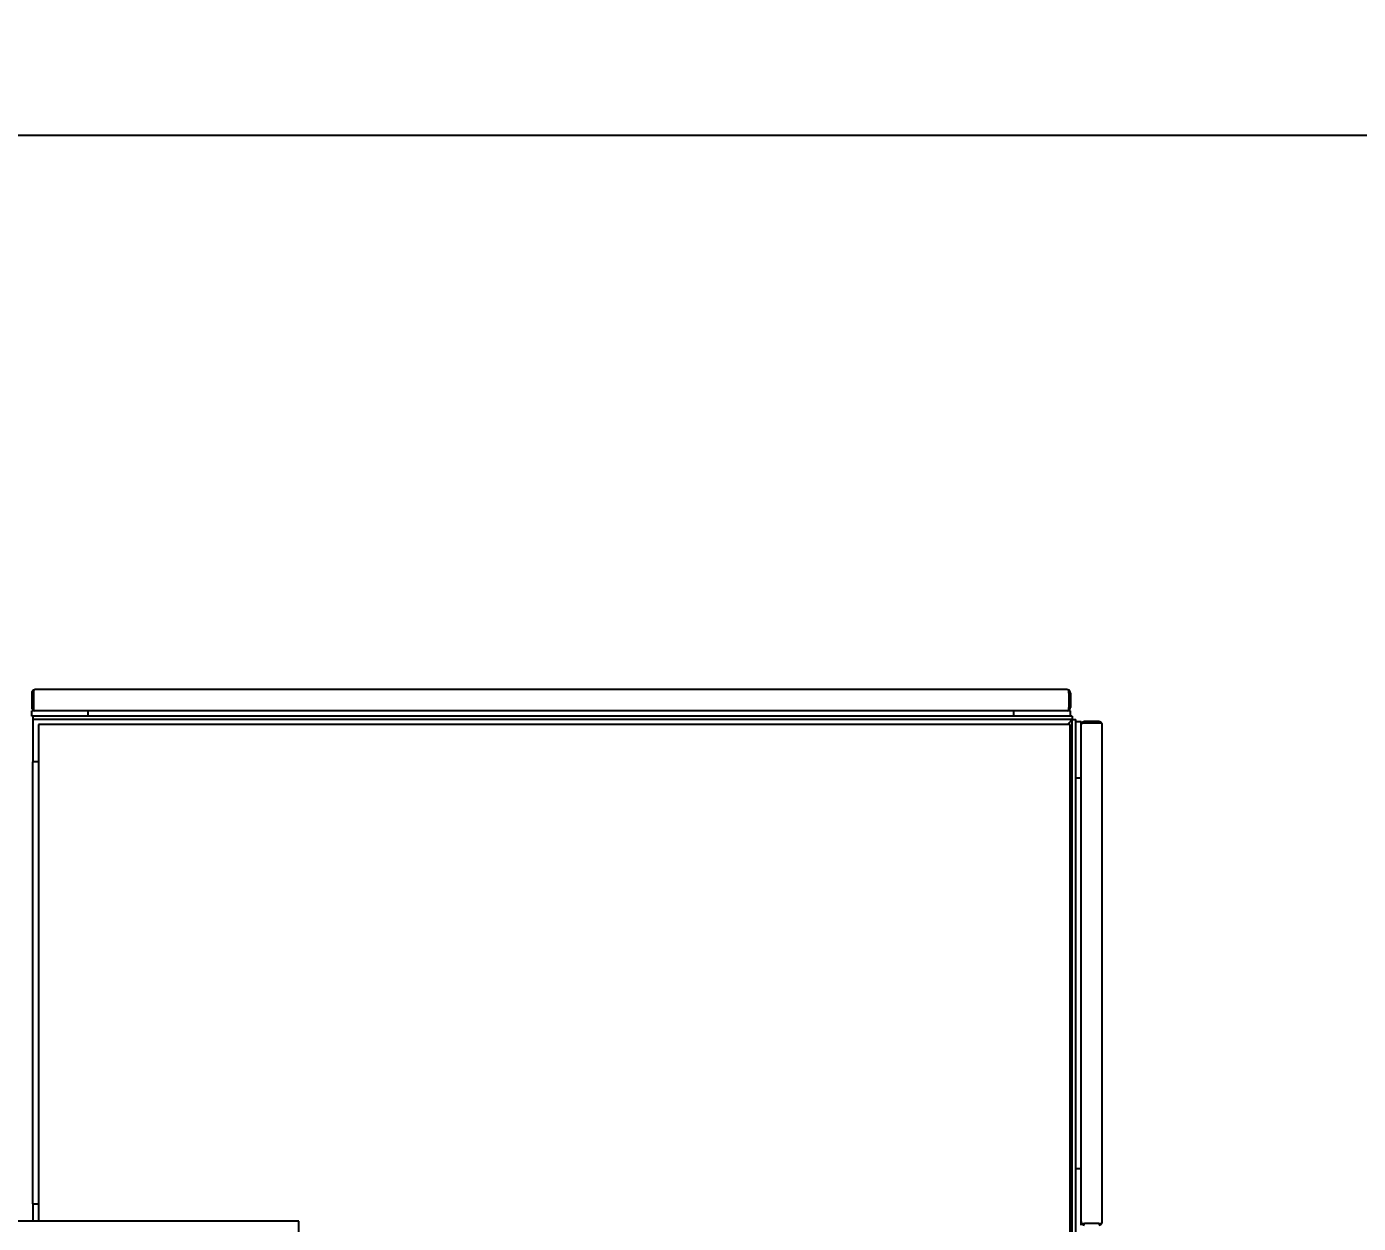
# Model space of a CAD drawing. Header units: millimetres. Extents: x 0 to 55611, y 0 to 32827.
# Drawn here: x 7772 to 10171, y 27112 to 29269 of the extents above; entities that cross this region are included whole.
import ezdxf

# ---------------------------------------------------------------- set-up
doc = ezdxf.new("R2010")
doc.units = ezdxf.units.MM
doc.header["$LTSCALE"] = 10
doc.header["$PDSIZE"] = -1
doc.linetypes.add('SLD-Continua', pattern=[0])
doc.layers.add('STRUC', color=5, linetype='SLD-Continua')
doc.styles.add('1', font='romans.shx', dxfattribs={"height": 125})
doc.dimstyles.new('50', dxfattribs={"dimscale": 0, "dimtxt": 125, "dimasz": 125, "dimexe": 125, "dimexo": 125, "dimgap": 50, "dimtad": 1, "dimdec": 0, "dimlfac": 49.861111, "dimzin": 1, "dimtxsty": '1', "dimcen": 2.5, "dimclrd": 1, "dimclre": 1, "dimadec": 0, "dimazin": 0, "dimtfac": 1, "dimtdec": 0, "dimtmove": 0, "dimatfit": 3, "dimfxl": 1, "dimtzin": 1, "dimarcsym": 0})

# ---------------------------------------------------------------- blocks, each defined once
blk = doc.blocks.new('*D102')
at = {"color": 1, "lineweight": -2, "transparency": 16777216}
for p, q in [((2852.1, 28134.6), (2852.1, 29698.3)), ((14281.6, 24592.9), (14281.6, 29698.3)), ((2977.1, 29573.3), (14156.6, 29573.3))]:
    blk.add_line(p, q, dxfattribs=at)
at = {"color": 1, "transparency": 16777216}
for points in [[(2977.1, 29594.1), (2977.1, 29552.5), (2852.1, 29573.3)], [(14156.6, 29594.1), (14156.6, 29552.5), (14281.6, 29573.3)]]:
    blk.add_solid(points, dxfattribs=at)
at = {"layer": 'Defpoints', "color": 0, "transparency": 16777216}
for p in [(14281.6, 29573.3), (2852.1, 28009.6), (14281.6, 24467.9)]:
    blk.add_point(p, dxfattribs=at)
at = {"color": 0, "transparency": 16777216, "insert": (8566.3, 29748.3), "char_height": 125, "attachment_point": 2, "style": '1'}
blk.add_mtext('11430', dxfattribs=at)
blk = doc.blocks.new('*D103')
at = {"color": 1, "lineweight": -2, "transparency": 16777216}
for p, q in [((2852.1, 28134.6), (2852.1, 29198.3)), ((11546.7, 26207.2), (11546.7, 29198.3)), ((2977.1, 29073.3), (11421.7, 29073.3))]:
    blk.add_line(p, q, dxfattribs=at)
at = {"color": 1, "transparency": 16777216}
for points in [[(2977.1, 29094.1), (2977.1, 29052.5), (2852.1, 29073.3)], [(11421.7, 29094.1), (11421.7, 29052.5), (11546.7, 29073.3)]]:
    blk.add_solid(points, dxfattribs=at)
at = {"layer": 'Defpoints', "color": 0, "transparency": 16777216}
for p in [(11546.7, 29073.3), (2852.1, 28009.6), (11546.7, 26082.2)]:
    blk.add_point(p, dxfattribs=at)
at = {"color": 0, "transparency": 16777216, "insert": (7199.4, 29248.3), "char_height": 125, "attachment_point": 2, "style": '1'}
blk.add_mtext('8695', dxfattribs=at)

msp = doc.modelspace()

# ---------------------------------------------------------------- linework, layer by layer
at = {"color": 7, "linetype": 'SLD-Continua', "lineweight": 25}
for p, q in [((8261.9, 27116.1), (7361.9, 27116.1)), ((8261.9, 26896.1), (8261.9, 27116.1))]:
    msp.add_line(p, q, dxfattribs=at)
at = {"layer": 'STRUC', "linetype": 'SLD-Continua', "lineweight": 25}
for p, q in [((7780.9, 28067.9), (7780.9, 28042)), ((7783.9, 28073.1), (7783.9, 28067.9)), ((7783.9, 28067.9), (7783.9, 28042)), ((9646, 28074), (7787, 28074)), ((9649.1, 28067.9), (9649.1, 28073.1)), ((9649.1, 28067.9), (9649.1, 28042)), ((9652.1, 28067.9), (9652.1, 28042)), ((7787, 28035.9), (7780.9, 28035.9)), ((7780.9, 28026.4), (7780.9, 28035.9)), ((7782.9, 28026.4), (7780.9, 28026.4)), ((7782.9, 28026.4), (7782.9, 28020)), ((9655.5, 28026.4), (7782.9, 28026.4)), ((7783.9, 28042), (7783.9, 28036.7)), ((9646, 28035.9), (7787, 28035.9)), ((7882.5, 28026.4), (7882.5, 28035.9)), ((9550.5, 28026.4), (9550.5, 28035.9)), ((9652.1, 28035.9), (9646, 28035.9)), ((9649.1, 28036.7), (9649.1, 28042)), ((9652.1, 28026.4), (9652.1, 28035.9)), ((9655.5, 28026.4), (9655.5, 28020)), ((9655.5, 28020), (7782.9, 28020)), ((7782.9, 28020), (7782.9, 28016.8)), ((7782.9, 28016.8), (7782.9, 27944.6)), ((7792.9, 28011.4), (7792.9, 27116.1)), ((9651.9, 28011.4), (7792.9, 28011.4)), ((9646.9, 28011.4), (9652.4, 28016.8)), ((9651.9, 27096.4), (9651.9, 28011.4)), ((9652.4, 28016.8), (9655.5, 28020)), ((9655.5, 28020), (9652.4, 28016.8)), ((9655.5, 27096.4), (9655.5, 28020)), ((9655.5, 28020), (9661.9, 28020)), ((9661.9, 27096.4), (9661.9, 28020)), ((9661.9, 28016.4), (9671.4, 28016.4)), ((9671.4, 28010.3), (9671.4, 28016.4)), ((9671.4, 27115.2), (9671.4, 28010.3)), ((9677.5, 28013.4), (9672.3, 28013.4)), ((9703.4, 28016.4), (9677.5, 28016.4)), ((9703.4, 28013.4), (9677.5, 28013.4)), ((9708.7, 28013.4), (9703.4, 28013.4)), ((9709.5, 27115.2), (9709.5, 28010.3)), ((7782.9, 27944.6), (7782.9, 27943.8)), ((7792.9, 27943.8), (7782.9, 27943.8)), ((7782.9, 27147.2), (7782.9, 27943.8)), ((9661.9, 27914.8), (9671.4, 27914.8)), ((9661.9, 27210.7), (9671.4, 27210.7)), ((7782.9, 27147.2), (7792.9, 27147.2)), ((7782.9, 27147.2), (7782.9, 27141.1)), ((7782.9, 27141.1), (7782.9, 27116.1)), ((9671.4, 27109.1), (9671.4, 27115.2)), ((9672.3, 27112.1), (9677.5, 27112.1)), ((9703.4, 27112.1), (9677.5, 27112.1)), ((9703.4, 27112.1), (9708.7, 27112.1))]:
    msp.add_line(p, q, dxfattribs=at)
for centre, start, end in [((7787, 28067.9), 120.5223, 180), ((7787, 28067.9), 90, 120.5223), ((9646, 28067.9), 59.4777, 90), ((9646, 28067.9), 0, 59.4777), ((7787, 28042), 180, 239.4777), ((7787, 28042), 239.4777, 270), ((9646, 28042), 270, 300.5223), ((9646, 28042), 300.5223, 0), ((9677.5, 28010.3), 149.4777, 180), ((9677.5, 28010.3), 90, 149.4777), ((9703.4, 28010.3), 30.5223, 90), ((9703.4, 28010.3), 0, 30.5223), ((9677.5, 27115.2), 180, 210.5223), ((9703.4, 27115.2), 329.4777, 0), ((9677.5, 27115.2), 210.5223, 270), ((9703.4, 27115.2), 270, 329.4777)]:
    msp.add_arc(centre, 6.1, start, end, dxfattribs=at)

# ---------------------------------------------------------------- dimensions: what is measured, and where the dimension line sits
for base, p1, p2, picture, middle in [((14281.6064, 29573.3039), (2852.0783, 28009.5829), (14281.6064, 24467.9129), '*D102', (8566.3181, 29573.3039)), ((11546.7, 29073.3), (2852.1, 28009.6), (11546.7, 26082.2), '*D103', (7199.4, 29073.3))]:
    dim = msp.add_linear_dim(base=base, p1=p1, p2=p2, dimstyle='50', override={"dimscale": 1, "dimlfac": 1})
    dim.commit()
    dim.dimension.update_dxf_attribs({"geometry": picture, "text_midpoint": middle, "dimtype": 160})

doc.saveas('drawing.dxf')
